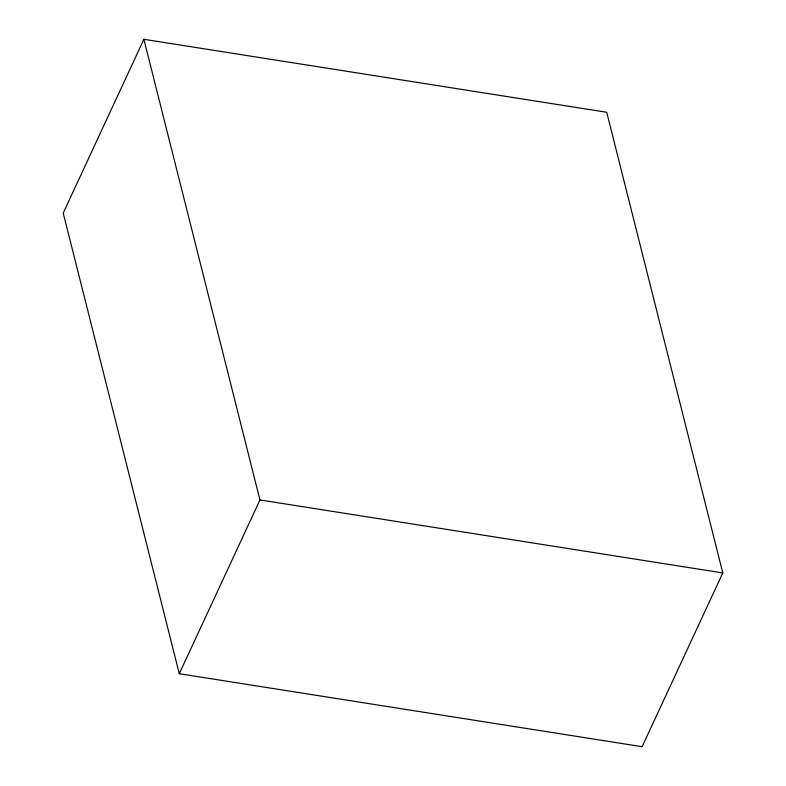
<?xml version="1.0" encoding="UTF-8"?>
<svg xmlns="http://www.w3.org/2000/svg" width="786" height="786" viewBox="0 0 786 786"><rect width="100%" height="100%" fill="white"/><g stroke="black" fill="none" stroke-linecap="round" stroke-linejoin="round"><path stroke-width="1.18" d="M143.877 39.3L63.214 213.075L179.287 673.72L642.123 746.7L722.786 572.925L606.713 112.28L143.877 39.3L259.95 499.945L179.287 673.72M259.95 499.945L722.786 572.925"/></g></svg>
